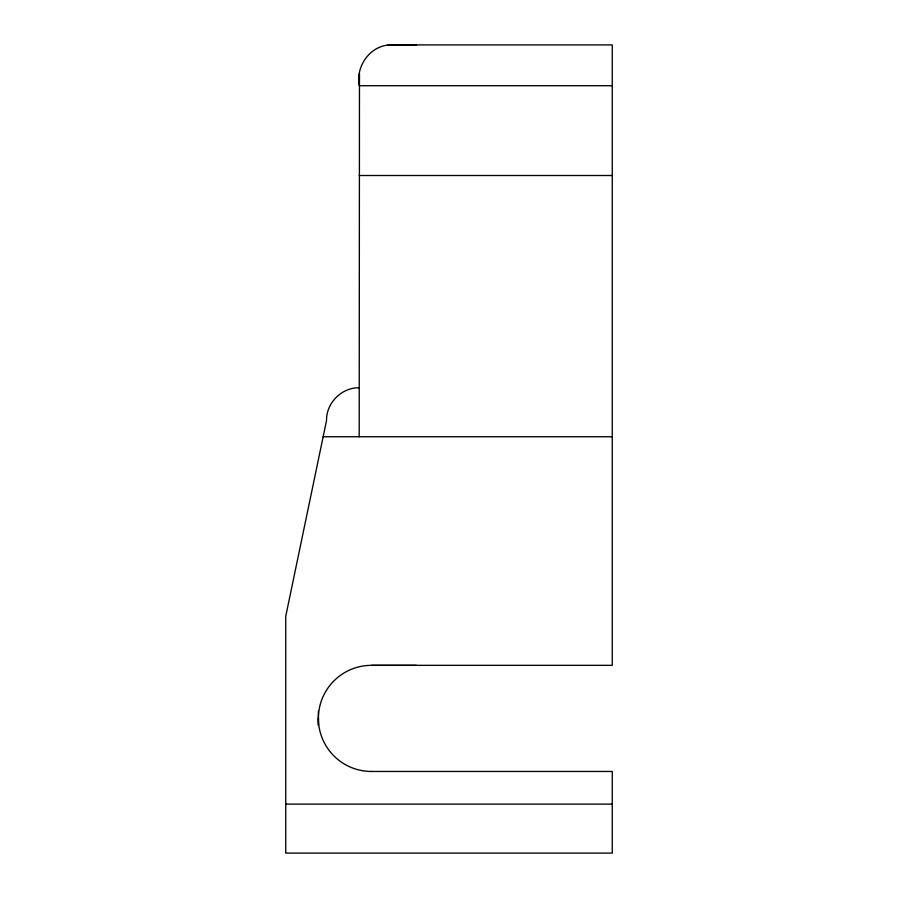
<?xml version="1.0" encoding="UTF-8"?>
<svg xmlns="http://www.w3.org/2000/svg" width="898" height="898" viewBox="0 0 898 898"><rect width="100%" height="100%" fill="white"/><g stroke="black" fill="none" stroke-linecap="round" stroke-linejoin="round"><path stroke-width="1.35" d="M318.386 725.068L318.386 718.119M371.536 665.339L612.268 665.339L612.268 44.9L391.854 44.9C370.964 44.339 355.417 65.745 359.2 85.714L612.268 85.714M359.481 73.288L359.2 436.754M359.2 387.768C341.745 387.408 326.176 402.978 326.546 420.432L285.732 616.354L285.732 853.1L612.268 853.1L612.268 771.461L371.155 771.461M387.588 45.181L416.346 44.9M359.2 175.514L612.268 175.514M323.145 436.754L612.268 436.754M416.346 665.339L371.727 665.339A53.061 53.061 0 0 0 318.386 718.254A53.061 53.061 0 0 0 371.446 771.461M285.732 804.114L612.268 804.114M318.386 711.149L318.386 725.461"/></g></svg>
